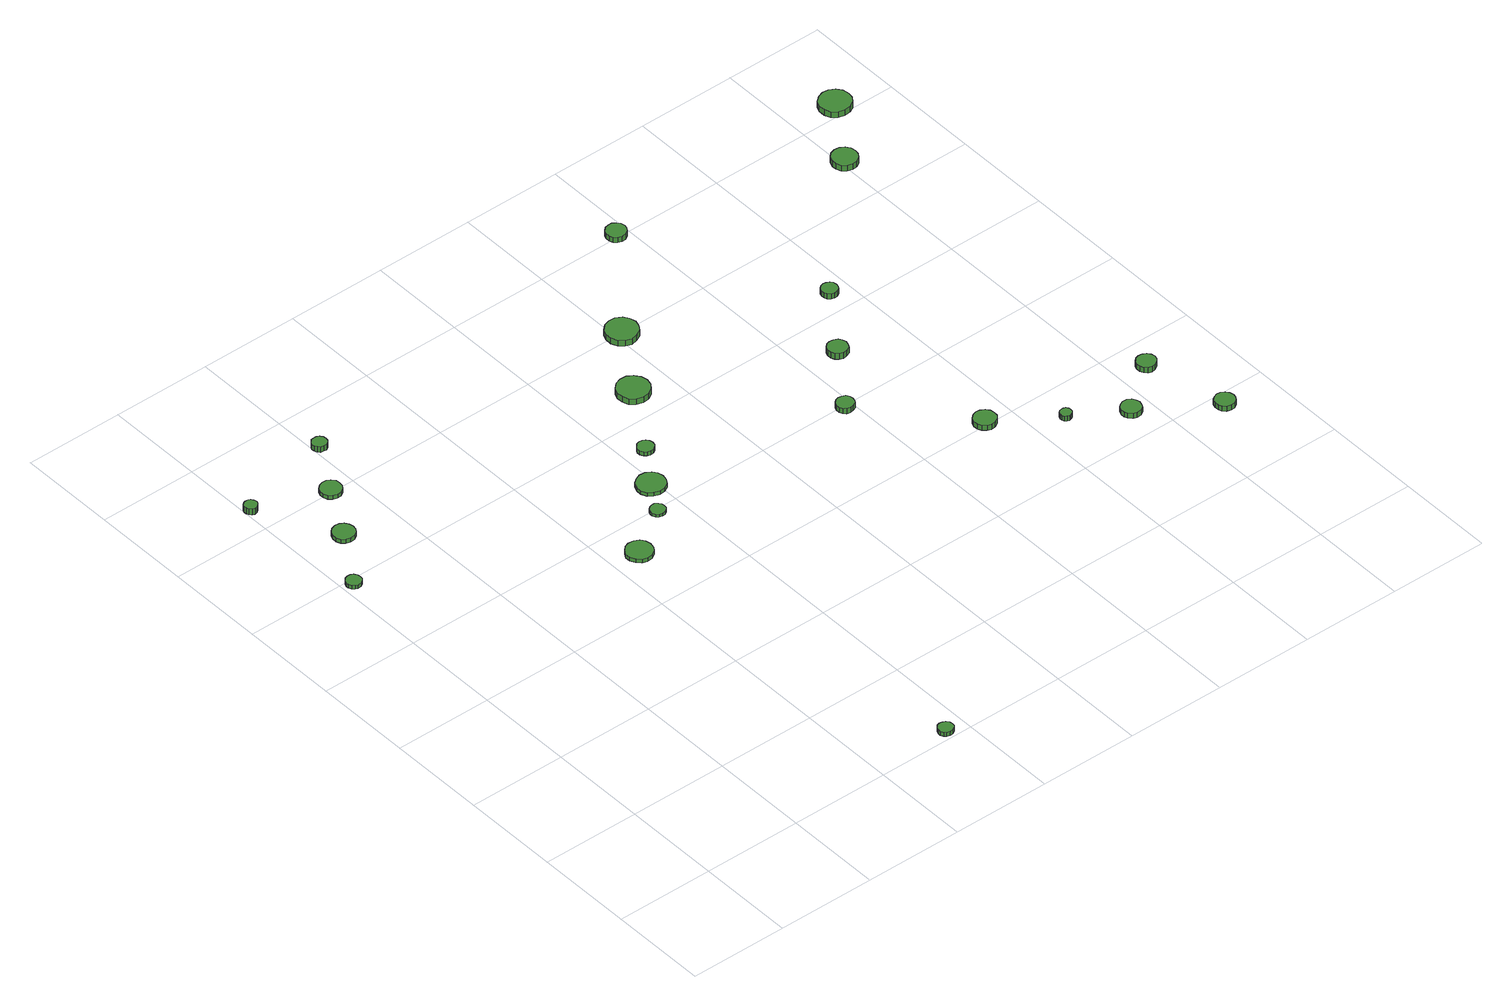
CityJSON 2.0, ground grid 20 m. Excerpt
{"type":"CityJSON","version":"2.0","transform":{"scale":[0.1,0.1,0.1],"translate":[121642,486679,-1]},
"CityObjects":{
"tree1":{"type":"SolitaryVegetationObject","attributes":{"function":"something"},"geometry":[{"type":"MultiSurface","lod":"1","boundaries":[[[0,1,2,3,4,5,6,7,8,9,10,11,12,13,14]],[[15,16,17,18,19,20,21,22,23,24,25,26,27,28,29]],[[0,29,28,1]],[[1,28,27,2]],[[2,27,26,3]],[[3,26,25,4]],[[4,25,24,5]],[[5,24,23,6]],[[6,23,22,7]],[[7,22,21,8]],[[8,21,20,9]],[[9,20,19,10]],[[10,19,18,11]],[[11,18,17,12]],[[12,17,16,13]],[[13,16,15,14]],[[14,15,29,0]]]}]},
"tree2":{"type":"SolitaryVegetationObject","attributes":{"function":"something"},"geometry":[{"type":"MultiSurface","lod":"1","boundaries":[[[30,31,32,33,34,35,36,37,38,39,40,41,42,43,44]],[[45,46,47,48,49,50,51,52,53,54,55,56,57,58,59]],[[30,59,58,31]],[[31,58,57,32]],[[32,57,56,33]],[[33,56,55,34]],[[34,55,54,35]],[[35,54,53,36]],[[36,53,52,37]],[[37,52,51,38]],[[38,51,50,39]],[[39,50,49,40]],[[40,49,48,41]],[[41,48,47,42]],[[42,47,46,43]],[[43,46,45,44]],[[44,45,59,30]]]}]},
"tree3":{"type":"SolitaryVegetationObject","attributes":{"function":"something"},"geometry":[{"type":"MultiSurface","lod":"1","boundaries":[[[60,61,62,63,64,65,66,67,68,69,70,71,72,73,74]],[[75,76,77,78,79,80,81,82,83,84,85,86,87,88,89]],[[60,89,88,61]],[[61,88,87,62]],[[62,87,86,63]],[[63,86,85,64]],[[64,85,84,65]],[[65,84,83,66]],[[66,83,82,67]],[[67,82,81,68]],[[68,81,80,69]],[[69,80,79,70]],[[70,79,78,71]],[[71,78,77,72]],[[72,77,76,73]],[[73,76,75,74]],[[74,75,89,60]]]}]},
"tree4":{"type":"SolitaryVegetationObject","attributes":{"function":"something"},"geometry":[{"type":"MultiSurface","lod":"1","boundaries":[[[90,91,92,93,94,95,96,97,98,99,100,101,102,103,104]],[[105,106,107,108,109,110,111,112,113,114,115,116,117,118,119]],[[90,119,118,91]],[[91,118,117,92]],[[92,117,116,93]],[[93,116,115,94]],[[94,115,114,95]],[[95,114,113,96]],[[96,113,112,97]],[[97,112,111,98]],[[98,111,110,99]],[[99,110,109,100]],[[100,109,108,101]],[[101,108,107,102]],[[102,107,106,103]],[[103,106,105,104]],[[104,105,119,90]]]}]},
"tree5":{"type":"SolitaryVegetationObject","attributes":{"function":"something"},"geometry":[{"type":"MultiSurface","lod":"1","boundaries":[[[120,121,122,123,124,125,126,127,128,129,130,131,132,133,134]],[[135,136,137,138,139,140,141,142,143,144,145,146,147,148,149]],[[120,149,148,121]],[[121,148,147,122]],[[122,147,146,123]],[[123,146,145,124]],[[124,145,144,125]],[[125,144,143,126]],[[126,143,142,127]],[[127,142,141,128]],[[128,141,140,129]],[[129,140,139,130]],[[130,139,138,131]],[[131,138,137,132]],[[132,137,136,133]],[[133,136,135,134]],[[134,135,149,120]]]}]},
"tree6":{"type":"SolitaryVegetationObject","attributes":{"function":"something"},"geometry":[{"type":"MultiSurface","lod":"1","boundaries":[[[150,151,152,153,154,155,156,157,158,159,160,161,162,163,164]],[[165,166,167,168,169,170,171,172,173,174,175,176,177,178,179]],[[150,179,178,151]],[[151,178,177,152]],[[152,177,176,153]],[[153,176,175,154]],[[154,175,174,155]],[[155,174,173,156]],[[156,173,172,157]],[[157,172,171,158]],[[158,171,170,159]],[[159,170,169,160]],[[160,169,168,161]],[[161,168,167,162]],[[162,167,166,163]],[[163,166,165,164]],[[164,165,179,150]]]}]},
"tree7":{"type":"SolitaryVegetationObject","attributes":{"function":"something"},"geometry":[{"type":"MultiSurface","lod":"1","boundaries":[[[180,181,182,183,184,185,186,187,188,189,190,191,192,193,194]],[[195,196,197,198,199,200,201,202,203,204,205,206,207,208,209]],[[180,209,208,181]],[[181,208,207,182]],[[182,207,206,183]],[[183,206,205,184]],[[184,205,204,185]],[[185,204,203,186]],[[186,203,202,187]],[[187,202,201,188]],[[188,201,200,189]],[[189,200,199,190]],[[190,199,198,191]],[[191,198,197,192]],[[192,197,196,193]],[[193,196,195,194]],[[194,195,209,180]]]}]},
"tree8":{"type":"SolitaryVegetationObject","attributes":{"function":"something"},"geometry":[{"type":"MultiSurface","lod":"1","boundaries":[[[210,211,212,213,214,215,216,217,218,219,220,221,222,223,224]],[[225,226,227,228,229,230,231,232,233,234,235,236,237,238,239]],[[210,239,238,211]],[[211,238,237,212]],[[212,237,236,213]],[[213,236,235,214]],[[214,235,234,215]],[[215,234,233,216]],[[216,233,232,217]],[[217,232,231,218]],[[218,231,230,219]],[[219,230,229,220]],[[220,229,228,221]],[[221,228,227,222]],[[222,227,226,223]],[[223,226,225,224]],[[224,225,239,210]]]}]},
"tree9":{"type":"SolitaryVegetationObject","attributes":{"function":"something"},"geometry":[{"type":"MultiSurface","lod":"1","boundaries":[[[240,241,242,243,244,245,246,247,248,249,250,251,252,253,254]],[[255,256,257,258,259,260,261,262,263,264,265,266,267,268,269]],[[240,269,268,241]],[[241,268,267,242]],[[242,267,266,243]],[[243,266,265,244]],[[244,265,264,245]],[[245,264,263,246]],[[246,263,262,247]],[[247,262,261,248]],[[248,261,260,249]],[[249,260,259,250]],[[250,259,258,251]],[[251,258,257,252]],[[252,257,256,253]],[[253,256,255,254]],[[254,255,269,240]]]}]},
"tree10":{"type":"SolitaryVegetationObject","attributes":{"function":"something"},"geometry":[{"type":"MultiSurface","lod":"1","boundaries":[[[270,271,272,273,274,275,276,277,278,279,280,281,282,283,284]],[[285,286,287,288,289,290,291,292,293,294,295,296,297,298,299]],[[270,299,298,271]],[[271,298,297,272]],[[272,297,296,273]],[[273,296,295,274]],[[274,295,294,275]],[[275,294,293,276]],[[276,293,292,277]],[[277,292,291,278]],[[278,291,290,279]],[[279,290,289,280]],[[280,289,288,281]],[[281,288,287,282]],[[282,287,286,283]],[[283,286,285,284]],[[284,285,299,270]]]}]},
"tree11":{"type":"SolitaryVegetationObject","attributes":{"function":"something"},"geometry":[{"type":"MultiSurface","lod":"1","boundaries":[[[300,301,302,303,304,305,306,307,308,309,310,311,312,313,314]],[[315,316,317,318,319,320,321,322,323,324,325,326,327,328,329]],[[300,329,328,301]],[[301,328,327,302]],[[302,327,326,303]],[[303,326,325,304]],[[304,325,324,305]],[[305,324,323,306]],[[306,323,322,307]],[[307,322,321,308]],[[308,321,320,309]],[[309,320,319,310]],[[310,319,318,311]],[[311,318,317,312]],[[312,317,316,313]],[[313,316,315,314]],[[314,315,329,300]]]}]},
"tree12":{"type":"SolitaryVegetationObject","attributes":{"function":"something"},"geometry":[{"type":"MultiSurface","lod":"1","boundaries":[[[330,331,332,333,334,335,336,337,338,339,340,341,342,343,344]],[[345,346,347,348,349,350,351,352,353,354,355,356,357,358,359]],[[330,359,358,331]],[[331,358,357,332]],[[332,357,356,333]],[[333,356,355,334]],[[334,355,354,335]],[[335,354,353,336]],[[336,353,352,337]],[[337,352,351,338]],[[338,351,350,339]],[[339,350,349,340]],[[340,349,348,341]],[[341,348,347,342]],[[342,347,346,343]],[[343,346,345,344]],[[344,345,359,330]]]}]},
"tree13":{"type":"SolitaryVegetationObject","attributes":{"function":"something"},"geometry":[{"type":"MultiSurface","lod":"1","boundaries":[[[360,361,362,363,364,365,366,367,368,369,370,371,372,373,374]],[[375,376,377,378,379,380,381,382,383,384,385,386,387,388,389]],[[360,389,388,361]],[[361,388,387,362]],[[362,387,386,363]],[[363,386,385,364]],[[364,385,384,365]],[[365,384,383,366]],[[366,383,382,367]],[[367,382,381,368]],[[368,381,380,369]],[[369,380,379,370]],[[370,379,378,371]],[[371,378,377,372]],[[372,377,376,373]],[[373,376,375,374]],[[374,375,389,360]]]}]},
"tree14":{"type":"SolitaryVegetationObject","attributes":{"function":"something"},"geometry":[{"type":"MultiSurface","lod":"1","boundaries":[[[390,391,392,393,394,395,396,397,398,399,400,401,402,403,404]],[[405,406,407,408,409,410,411,412,413,414,415,416,417,418,419]],[[390,419,418,391]],[[391,418,417,392]],[[392,417,416,393]],[[393,416,415,394]],[[394,415,414,395]],[[395,414,413,396]],[[396,413,412,397]],[[397,412,411,398]],[[398,411,410,399]],[[399,410,409,400]],[[400,409,408,401]],[[401,408,407,402]],[[402,407,406,403]],[[403,406,405,404]],[[404,405,419,390]]]}]},
"tree15":{"type":"SolitaryVegetationObject","attributes":{"function":"something"},"geometry":[{"type":"MultiSurface","lod":"1","boundaries":[[[420,421,422,423,424,425,426,427,428,429,430,431,432,433,434]],[[435,436,437,438,439,440,441,442,443,444,445,446,447,448,449]],[[420,449,448,421]],[[421,448,447,422]],[[422,447,446,423]],[[423,446,445,424]],[[424,445,444,425]],[[425,444,443,426]],[[426,443,442,427]],[[427,442,441,428]],[[428,441,440,429]],[[429,440,439,430]],[[430,439,438,431]],[[431,438,437,432]],[[432,437,436,433]],[[433,436,435,434]],[[434,435,449,420]]]}]},
"tree16":{"type":"SolitaryVegetationObject","attributes":{"function":"something"},"geometry":[{"type":"MultiSurface","lod":"1","boundaries":[[[450,451,452,453,454,455,456,457,458,459,460,461,462,463,464]],[[465,466,467,468,469,470,471,472,473,474,475,476,477,478,479]],[[450,479,478,451]],[[451,478,477,452]],[[452,477,476,453]],[[453,476,475,454]],[[454,475,474,455]],[[455,474,473,456]],[[456,473,472,457]],[[457,472,471,458]],[[458,471,470,459]],[[459,470,469,460]],[[460,469,468,461]],[[461,468,467,462]],[[462,467,466,463]],[[463,466,465,464]],[[464,465,479,450]]]}]},
"tree17":{"type":"SolitaryVegetationObject","attributes":{"function":"something"},"geometry":[{"type":"MultiSurface","lod":"1","boundaries":[[[480,481,482,483,484,485,486,487,488,489,490,491,492,493,494]],[[495,496,497,498,499,500,501,502,503,504,505,506,507,508,509]],[[480,509,508,481]],[[481,508,507,482]],[[482,507,506,483]],[[483,506,505,484]],[[484,505,504,485]],[[485,504,503,486]],[[486,503,502,487]],[[487,502,501,488]],[[488,501,500,489]],[[489,500,499,490]],[[490,499,498,491]],[[491,498,497,492]],[[492,497,496,493]],[[493,496,495,494]],[[494,495,509,480]]]}]},
"tree18":{"type":"SolitaryVegetationObject","attributes":{"function":"something"},"geometry":[{"type":"MultiSurface","lod":"1","boundaries":[[[510,511,512,513,514,515,516,517,518,519,520,521,522,523,524]],[[525,526,527,528,529,530,531,532,533,534,535,536,537,538,539]],[[510,539,538,511]],[[511,538,537,512]],[[512,537,536,513]],[[513,536,535,514]],[[514,535,534,515]],[[515,534,533,516]],[[516,533,532,517]],[[517,532,531,518]],[[518,531,530,519]],[[519,530,529,520]],[[520,529,528,521]],[[521,528,527,522]],[[522,527,526,523]],[[523,526,525,524]],[[524,525,539,510]]]}]},
"tree19":{"type":"SolitaryVegetationObject","attributes":{"function":"something"},"geometry":[{"type":"MultiSurface","lod":"1","boundaries":[[[540,541,542,543,544,545,546,547,548,549,550,551,552,553,554]],[[555,556,557,558,559,560,561,562,563,564,565,566,567,568,569]],[[540,569,568,541]],[[541,568,567,542]],[[542,567,566,543]],[[543,566,565,544]],[[544,565,564,545]],[[545,564,563,546]],[[546,563,562,547]],[[547,562,561,548]],[[548,561,560,549]],[[549,560,559,550]],[[550,559,558,551]],[[551,558,557,552]],[[552,557,556,553]],[[553,556,555,554]],[[554,555,569,540]]]}]},
"tree20":{"type":"SolitaryVegetationObject","attributes":{"function":"something"},"geometry":[{"type":"MultiSurface","lod":"1","boundaries":[[[570,571,572,573,574,575,576,577,578,579,580,581,582,583,584]],[[585,586,587,588,589,590,591,592,593,594,595,596,597,598,599]],[[570,599,598,571]],[[571,598,597,572]],[[572,597,596,573]],[[573,596,595,574]],[[574,595,594,575]],[[575,594,593,576]],[[576,593,592,577]],[[577,592,591,578]],[[578,591,590,579]],[[579,590,589,580]],[[580,589,588,581]],[[581,588,587,582]],[[582,587,586,583]],[[583,586,585,584]],[[584,585,599,570]]]}]},
"tree21":{"type":"SolitaryVegetationObject","attributes":{"function":"something"},"geometry":[{"type":"MultiSurface","lod":"1","boundaries":[[[600,601,602,603,604,605,606,607,608,609,610,611,612,613,614]],[[615,616,617,618,619,620,621,622,623,624,625,626,627,628,629]],[[600,629,628,601]],[[601,628,627,602]],[[602,627,626,603]],[[603,626,625,604]],[[604,625,624,605]],[[605,624,623,606]],[[606,623,622,607]],[[607,622,621,608]],[[608,621,620,609]],[[609,620,619,610]],[[610,619,618,611]],[[611,618,617,612]],[[612,617,616,613]],[[613,616,615,614]],[[614,615,629,600]]]}]},
"tree22":{"type":"SolitaryVegetationObject","attributes":{"function":"something"},"geometry":[{"type":"MultiSurface","lod":"1","boundaries":[[[630,631,632,633,634,635,636,637,638,639,640,641,642,643,644]],[[645,646,647,648,649,650,651,652,653,654,655,656,657,658,659]],[[630,659,658,631]],[[631,658,657,632]],[[632,657,656,633]],[[633,656,655,634]],[[634,655,654,635]],[[635,654,653,636]],[[636,653,652,637]],[[637,652,651,638]],[[638,651,650,639]],[[639,650,649,640]],[[640,649,648,641]],[[641,648,647,642]],[[642,647,646,643]],[[643,646,645,644]],[[644,645,659,630]]]}]},
"tree23":{"type":"SolitaryVegetationObject","attributes":{"function":"something"},"geometry":[{"type":"MultiSurface","lod":"1","boundaries":[[[660,661,662,663,664,665,666,667,668,669,670,671,672,673,674]],[[675,676,677,678,679,680,681,682,683,684,685,686,687,688,689]],[[660,689,688,661]],[[661,688,687,662]],[[662,687,686,663]],[[663,686,685,664]],[[664,685,684,665]],[[665,684,683,666]],[[666,683,682,667]],[[667,682,681,668]],[[668,681,680,669]],[[669,680,679,670]],[[670,679,678,671]],[[671,678,677,672]],[[672,677,676,673]],[[673,676,675,674]],[[674,675,689,660]]]}]}
},
"vertices":[
[39,989,15],[38,995,15],[34,1001,15],[29,1004,15],[22,1004,15],[16,1002,15],[12,998,15],[9,992,15],[9,986,15],[12,980,15],[16,976,15],[22,974,15],[29,975,15],[34,978,15],[38,983,15],[38,983,7],[34,978,7],[29,975,7],[22,974,7],[16,976,7],[12,980,7],[9,986,7],[9,992,7],[12,998,7],[16,1002,7],[22,1004,7],[29,1004,7],[34,1001,7],[38,995,7],[39,989,7],
[27,1255,20],[25,1261,20],[22,1265,20],[18,1268,20],[12,1268,20],[7,1267,20],[3,1263,20],[1,1258,20],[1,1253,20],[3,1248,20],[7,1244,20],[12,1242,20],[18,1243,20],[22,1246,20],[25,1250,20],[25,1250,7],[22,1246,7],[18,1243,7],[12,1242,7],[7,1244,7],[3,1248,7],[1,1253,7],[1,1258,7],[3,1263,7],[7,1267,7],[12,1268,7],[18,1268,7],[22,1265,7],[25,1261,7],[27,1255,7],
[116,1099,16],[114,1108,16],[109,1115,16],[101,1120,16],[92,1121,16],[83,1118,16],[76,1112,16],[73,1104,16],[73,1094,16],[76,1086,16],[83,1080,16],[92,1077,16],[101,1078,16],[109,1083,16],[114,1090,16],[114,1090,7],[109,1083,7],[101,1078,7],[92,1077,7],[83,1080,7],[76,1086,7],[73,1094,7],[73,1104,7],[76,1112,7],[83,1118,7],[92,1121,7],[101,1120,7],[109,1115,7],[114,1108,7],[116,1099,7],
[172,1202,17],[171,1211,17],[165,1218,17],[158,1222,17],[149,1223,17],[141,1220,17],[134,1214,17],[131,1206,17],[131,1198,17],[134,1190,17],[141,1184,17],[149,1181,17],[158,1182,17],[165,1186,17],[171,1194,17],[171,1194,8],[165,1186,8],[158,1182,8],[149,1181,8],[141,1184,8],[134,1190,8],[131,1198,8],[131,1206,8],[134,1214,8],[141,1220,8],[149,1223,8],[158,1222,8],[165,1218,8],[171,1211,8],[172,1202,8],
[574,19,17],[573,25,17],[569,30,17],[563,33,17],[557,34,17],[551,32,17],[547,28,17],[544,22,17],[544,16,17],[547,10,17],[551,6,17],[557,4,17],[563,5,17],[569,8,17],[573,13,17],[573,13,8],[569,8,8],[563,5,8],[557,4,8],[551,6,8],[547,10,8],[544,16,8],[544,22,8],[547,28,8],[551,32,8],[557,34,8],[563,33,8],[569,30,8],[573,25,8],[574,19,8],
[226,1304,23],[225,1310,23],[221,1315,23],[216,1318,23],[210,1318,23],[204,1317,23],[200,1313,23],[197,1307,23],[197,1301,23],[200,1296,23],[204,1291,23],[210,1290,23],[216,1290,23],[221,1293,23],[225,1298,23],[225,1298,11],[221,1293,11],[216,1290,11],[210,1290,11],[204,1291,11],[200,1296,11],[197,1301,11],[197,1307,11],[200,1313,11],[204,1317,11],[210,1318,11],[216,1318,11],[221,1315,11],[225,1310,11],[226,1304,11],
[482,727,17],[480,738,17],[474,747,17],[464,752,17],[453,753,17],[443,750,17],[435,742,17],[430,733,17],[430,722,17],[435,712,17],[443,704,17],[453,701,17],[464,702,17],[474,708,17],[480,716,17],[480,716,9],[474,708,9],[464,702,9],[453,701,9],[443,704,9],[435,712,9],[430,722,9],[430,733,9],[435,742,9],[443,750,9],[453,753,9],[464,752,9],[474,747,9],[480,738,9],[482,727,9],
[568,792,15],[567,798,15],[563,803,15],[558,807,15],[552,807,15],[546,805,15],[541,801,15],[538,795,15],[538,789,15],[541,783,15],[546,779,15],[552,777,15],[558,778,15],[563,781,15],[567,786,15],[567,786,9],[563,781,9],[558,778,9],[552,777,9],[546,779,9],[541,783,9],[538,789,9],[538,795,9],[541,801,9],[546,805,9],[552,807,9],[558,807,9],[563,803,9],[567,798,9],[568,792,9],
[617,853,16],[615,865,16],[608,874,16],[598,880,16],[586,881,16],[575,877,16],[566,870,16],[561,859,16],[561,847,16],[566,836,16],[575,829,16],[586,825,16],[598,826,16],[608,832,16],[615,842,16],[615,842,8],[608,832,8],[598,826,8],[586,825,8],[575,829,8],[566,836,8],[561,847,8],[561,859,8],[566,870,8],[575,877,8],[586,881,8],[598,880,8],[608,874,8],[615,865,8],[617,853,8],
[660,933,17],[659,939,17],[655,945,17],[649,948,17],[642,949,17],[636,947,17],[631,942,17],[628,936,17],[628,929,17],[631,923,17],[636,919,17],[642,917,17],[649,917,17],[655,921,17],[659,926,17],[659,926,8],[655,921,8],[649,917,8],[642,917,8],[636,919,8],[631,923,8],[628,929,8],[628,936,8],[631,942,8],[636,947,8],[642,949,8],[649,948,8],[655,945,8],[659,939,8],[660,933,8],
[758,1064,21],[755,1076,21],[747,1087,21],[736,1094,21],[723,1095,21],[710,1091,21],[700,1082,21],[695,1070,21],[695,1057,21],[700,1045,21],[710,1036,21],[723,1032,21],[736,1033,21],[747,1040,21],[755,1051,21],[755,1051,8],[747,1040,8],[736,1033,8],[723,1032,8],[710,1036,8],[700,1045,8],[695,1057,8],[695,1070,8],[700,1082,8],[710,1091,8],[723,1095,8],[736,1094,8],[747,1087,8],[755,1076,8],[758,1064,8],
[838,1190,28],[835,1203,28],[828,1213,28],[816,1220,28],[803,1221,28],[791,1217,28],[781,1208,28],[776,1196,28],[776,1183,28],[781,1171,28],[791,1162,28],[803,1158,28],[816,1160,28],[828,1166,28],[835,1177,28],[835,1177,15],[828,1166,15],[816,1160,15],[803,1158,15],[791,1162,15],[781,1171,15],[776,1183,15],[776,1196,15],[781,1208,15],[791,1217,15],[803,1221,15],[816,1220,15],[828,1213,15],[835,1203,15],[838,1190,15],
[1002,796,19],[1001,803,19],[997,809,19],[990,812,19],[983,813,19],[976,811,19],[971,806,19],[968,799,19],[968,792,19],[971,786,19],[976,781,19],[983,779,19],[990,780,19],[997,783,19],[1001,789,19],[1001,789,7],[997,783,7],[990,780,7],[983,779,7],[976,781,7],[971,786,7],[968,792,7],[968,799,7],[971,806,7],[976,811,7],[983,813,7],[990,812,7],[997,809,7],[1001,803,7],[1002,796,7],
[1166,607,19],[1165,616,19],[1159,623,19],[1151,628,19],[1142,629,19],[1134,626,19],[1127,620,19],[1123,611,19],[1123,602,19],[1127,594,19],[1134,588,19],[1142,585,19],[1151,586,19],[1159,590,19],[1165,598,19],[1165,598,8],[1159,590,8],[1151,586,8],[1142,585,8],[1134,588,8],[1127,594,8],[1123,602,8],[1123,611,8],[1127,620,8],[1134,626,8],[1142,629,8],[1151,628,8],[1159,623,8],[1165,616,8],[1166,607,8],
[1090,918,20],[1088,926,20],[1084,932,20],[1076,936,20],[1068,937,20],[1060,935,20],[1054,929,20],[1051,922,20],[1051,914,20],[1054,906,20],[1060,901,20],[1068,898,20],[1076,899,20],[1084,903,20],[1088,910,20],[1088,910,7],[1084,903,7],[1076,899,7],[1068,898,7],[1060,901,7],[1054,906,7],[1051,914,7],[1051,922,7],[1054,929,7],[1060,935,7],[1068,937,7],[1076,936,7],[1084,932,7],[1088,926,7],[1090,918,7],
[988,1397,30],[986,1405,30],[981,1411,30],[974,1416,30],[966,1416,30],[958,1414,30],[952,1408,30],[949,1401,30],[949,1393,30],[952,1385,30],[958,1380,30],[966,1377,30],[974,1378,30],[981,1382,30],[986,1389,30],[986,1389,18],[981,1382,18],[974,1378,18],[966,1377,18],[958,1380,18],[952,1385,18],[949,1393,18],[949,1401,18],[952,1408,18],[958,1414,18],[966,1416,18],[974,1416,18],[981,1411,18],[986,1405,18],[988,1397,18],
[1274,527,19],[1273,532,19],[1270,536,19],[1266,538,19],[1261,538,19],[1257,537,19],[1253,534,19],[1251,529,19],[1251,525,19],[1253,520,19],[1257,517,19],[1261,515,19],[1266,516,19],[1270,518,19],[1273,522,19],[1273,522,8],[1270,518,8],[1266,516,8],[1261,515,8],[1257,517,8],[1253,520,8],[1251,525,8],[1251,529,8],[1253,534,8],[1257,537,8],[1261,538,8],[1266,538,8],[1270,536,8],[1273,532,8],[1274,527,8],
[1174,1044,23],[1173,1051,23],[1169,1056,23],[1163,1059,23],[1157,1060,23],[1150,1058,23],[1145,1053,23],[1143,1047,23],[1143,1041,23],[1145,1034,23],[1150,1030,23],[1157,1028,23],[1163,1029,23],[1169,1032,23],[1173,1037,23],[1173,1037,11],[1169,1032,11],[1163,1029,11],[1157,1028,11],[1150,1030,11],[1145,1034,11],[1143,1041,11],[1143,1047,11],[1145,1053,11],[1150,1058,11],[1157,1060,11],[1163,1059,11],[1169,1056,11],[1173,1051,11],[1174,1044,11],
[1379,465,19],[1377,473,19],[1373,480,19],[1366,484,19],[1357,485,19],[1350,482,19],[1343,477,19],[1340,469,19],[1340,461,19],[1343,454,19],[1350,448,19],[1357,445,19],[1366,446,19],[1373,450,19],[1377,457,19],[1377,457,8],[1373,450,8],[1366,446,8],[1357,445,8],[1350,448,8],[1343,454,8],[1340,461,8],[1340,469,8],[1343,477,8],[1350,482,8],[1357,485,8],[1366,484,8],[1373,480,8],[1377,473,8],[1379,465,8],
[1517,374,19],[1515,382,19],[1510,389,19],[1503,393,19],[1495,394,19],[1487,391,19],[1481,386,19],[1478,378,19],[1478,370,19],[1481,363,19],[1487,357,19],[1495,355,19],[1503,355,19],[1510,359,19],[1515,366,19],[1515,366,8],[1510,359,8],[1503,355,8],[1495,355,8],[1487,357,8],[1481,363,8],[1478,370,8],[1478,378,8],[1481,386,8],[1487,391,8],[1495,394,8],[1503,393,8],[1510,389,8],[1515,382,8],[1517,374,8],
[1477,540,21],[1475,548,21],[1470,554,21],[1463,558,21],[1455,559,21],[1448,557,21],[1442,551,21],[1439,544,21],[1439,536,21],[1442,529,21],[1448,523,21],[1455,521,21],[1463,522,21],[1470,526,21],[1475,532,21],[1475,532,9],[1470,526,9],[1463,522,9],[1455,521,9],[1448,523,9],[1442,529,9],[1439,536,9],[1439,544,9],[1442,551,9],[1448,557,9],[1455,559,9],[1463,558,9],[1470,554,9],[1475,548,9],[1477,540,9],
[1430,1296,24],[1428,1306,24],[1422,1314,24],[1413,1320,24],[1403,1321,24],[1393,1318,24],[1385,1311,24],[1381,1301,24],[1381,1291,24],[1385,1281,24],[1393,1274,24],[1403,1271,24],[1413,1272,24],[1422,1277,24],[1428,1286,24],[1428,1286,11],[1422,1277,11],[1413,1272,11],[1403,1271,11],[1393,1274,11],[1385,1281,11],[1381,1291,11],[1381,1301,11],[1385,1311,11],[1393,1318,11],[1403,1321,11],[1413,1320,11],[1422,1314,11],[1428,1306,11],[1430,1296,11],
[1522,1423,21],[1520,1436,21],[1512,1446,21],[1501,1453,21],[1488,1454,21],[1476,1450,21],[1466,1442,21],[1461,1430,21],[1461,1417,21],[1466,1405,21],[1476,1397,21],[1488,1393,21],[1501,1394,21],[1512,1400,21],[1520,1411,21],[1520,1411,8],[1512,1400,8],[1501,1394,8],[1488,1393,8],[1476,1397,8],[1466,1405,8],[1461,1417,8],[1461,1430,8],[1466,1442,8],[1476,1450,8],[1488,1454,8],[1501,1453,8],[1512,1446,8],[1520,1436,8],[1522,1423,8]
]}
